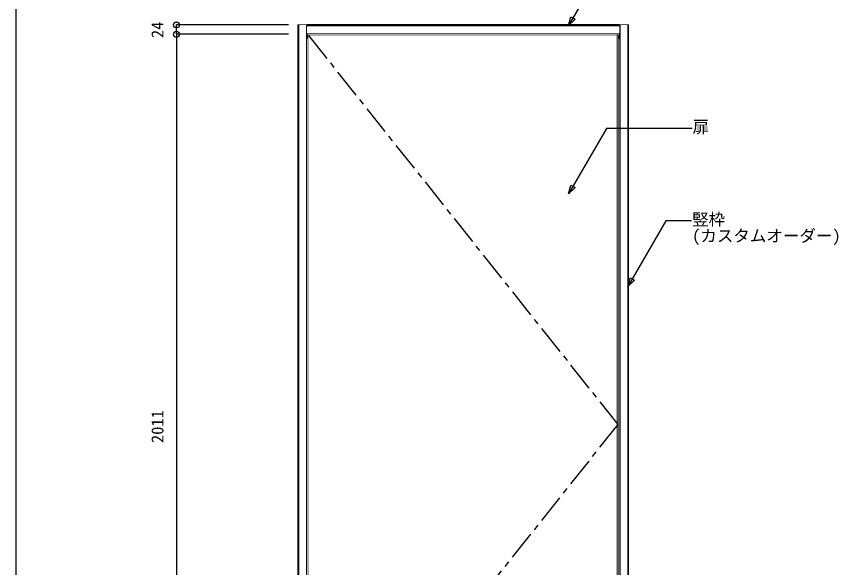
# Model space of a CAD drawing. Units: millimetres on the paper, with parts at other scales. Extents: x -210 to 210, y -149 to 149.
# Drawn here: x -197.5 to -58.3, y -54.5 to 39.8 of the extents above; entities that cross this region are included whole.
import ezdxf
from ezdxf.enums import TextEntityAlignment as Align

# ---------------------------------------------------------------- set-up
doc = ezdxf.new("R2010")
doc.units = ezdxf.units.MM
doc.linetypes.add('CHAIN1', pattern=[8, 5, -1, 1, -1])
for name, color, linetype in [('0-0', 7, 'Continuous'), ('1-0', 7, 'Continuous'), ('3-0', 4, 'Continuous'), ('4-0', 7, 'Continuous')]:
    doc.layers.add(name, color=color, linetype=linetype)
doc.styles.add('ＭＳ ゴシック', font='')
doc.styles.get('ＭＳ ゴシック').set_extended_font_data('MS Gothic')

msp = doc.modelspace()

# ---------------------------------------------------------------- linework, layer by layer
at = {"layer": '0-0', "color": 2}
msp.add_line((-197.5, -137.5), (-197.5, 137.5), dxfattribs=at)
at = {"layer": '1-0'}
for p, q in [((-149.392, -96.667), (-149.392, 38.333)), ((-149.392, 38.333), (-147.792, 38.333)), ((-147.792, -96.667), (-147.792, 38.333)), ((-94.458, -96.667), (-94.458, 38.333)), ((-94.458, 38.333), (-92.858, 38.333)), ((-92.858, -96.667), (-92.858, 38.333))]:
    msp.add_line(p, q, dxfattribs=at)
at = {"layer": '3-0'}
for p, q in [((-150.979, 38.333), (-170.133, 38.333)), ((-170.133, 36.733), (-170.133, 38.333)), ((-150.979, 36.733), (-170.133, 36.733)), ((-150.979, 36.733), (-170.133, 36.733)), ((-170.133, 36.733), (-170.133, -97.333))]:
    msp.add_line(p, q, dxfattribs=at)
for centre in [(-170.133, 38.333), (-170.133, 36.733), (-170.133, 36.733)]:
    msp.add_circle(centre, 0.5, dxfattribs=at)

# ---------------------------------------------------------------- wipeouts: each hides what was drawn before it
at = {"color": 7}
for points in [[(-171.721, 36.094), (-174.543, 36.094), (-174.543, 38.973), (-171.721, 38.973)], [(-171.721, -33.15), (-174.543, -33.15), (-174.543, -27.45), (-171.721, -27.45)]]:
    msp.add_wipeout(points, dxfattribs=at)

# ---------------------------------------------------------------- next in the draw order: texts
at = {"layer": '3-0', "style": 'ＭＳ ゴシック'}
for s, p in [('24', (-171.721, 36.094)), ('2011', (-171.721, -33.15))]:
    msp.add_text(s, height=2.069, rotation=90, dxfattribs=at).set_placement(p, align=Align.BOTTOM_LEFT)

# ---------------------------------------------------------------- next in the draw order: wipeouts: each hides what was drawn before it
for points in [[(-149.392, -96.667), (-149.392, 38.333), (-147.792, 38.333), (-147.792, -96.667)], [(-94.458, -96.667), (-94.458, 38.333), (-92.858, 38.333), (-92.858, -96.667)]]:
    msp.add_wipeout(points)

# ---------------------------------------------------------------- next in the draw order: linework, layer by layer
at = {"layer": '1-0'}
for p, q in [((-149.292, 38.333), (-149.292, -96.667)), ((-147.892, 38.333), (-147.892, -96.667)), ((-94.458, 38.333), (-147.792, 38.333)), ((-147.792, 36.733), (-147.792, 38.333)), ((-94.458, 36.733), (-94.458, 38.333)), ((-94.358, 38.333), (-94.358, -96.667)), ((-92.958, 38.333), (-92.958, -96.667)), ((-94.458, 36.733), (-147.792, 36.733))]:
    msp.add_line(p, q, dxfattribs=at)
at = {"layer": '4-0', "color": 6}
msp.add_lwpolyline([(-82.077, 4.818), (-86.495, 4.818), (-92.958, -6.376)], dxfattribs=at)
msp.add_lwpolyline([(-91.86, -5.278), (-92.958, -6.376), (-92.556, -4.876)], close=True, dxfattribs=at)

# ---------------------------------------------------------------- next in the draw order: wipeouts: each hides what was drawn before it
for points in [[(-94.458, 36.733), (-147.792, 36.733), (-147.792, 38.333), (-94.458, 38.333)], [(-56.287, 6.23), (-56.287, 0.585), (-81.997, 0.585), (-81.997, 6.23)]]:
    msp.add_wipeout(points)

# ---------------------------------------------------------------- next in the draw order: linework, layer by layer
at = {"layer": '1-0'}
for p, q in [((-147.792, 38.233), (-94.458, 38.233)), ((-147.792, 36.833), (-94.458, 36.833)), ((-147.725, 36.067), (-147.725, 36.733)), ((-147.725, 36.733), (-94.525, 36.733)), ((-94.525, 36.067), (-94.525, 36.733)), ((-147.725, 36.067), (-94.525, 36.067))]:
    msp.add_line(p, q, dxfattribs=at)
at = {"layer": '4-0', "color": 6}
msp.add_lwpolyline([(-81.997, 49.406), (-96.637, 49.406), (-103.101, 38.212)], dxfattribs=at)
msp.add_lwpolyline([(-102.002, 39.31), (-103.101, 38.212), (-102.698, 39.712)], close=True, dxfattribs=at)

# ---------------------------------------------------------------- next in the draw order: texts
at = {"layer": '4-0', "style": 'ＭＳ ゴシック'}
for s, p in [('竪枠', (-81.997, 3.431)), ('(カスタムオーダー)', (-81.997, 0.632))]:
    msp.add_text(s, height=2.069, dxfattribs=at).set_placement(p, align=Align.BOTTOM_LEFT)

# ---------------------------------------------------------------- next in the draw order: wipeouts: each hides what was drawn before it
msp.add_wipeout([(-147.725, 36.067), (-147.725, 36.733), (-94.525, 36.733), (-94.525, 36.067)])

# ---------------------------------------------------------------- next in the draw order: linework, layer by layer
at = {"layer": '1-0'}
for p, q in [((-147.792, -97.333), (-147.792, 36)), ((-147.792, 36), (-147.125, 36)), ((-147.125, -97.333), (-147.125, 36)), ((-95.125, -97.333), (-95.125, 36)), ((-95.125, 36), (-94.458, 36)), ((-94.458, -97.333), (-94.458, 36))]:
    msp.add_line(p, q, dxfattribs=at)

# ---------------------------------------------------------------- next in the draw order: wipeouts: each hides what was drawn before it
for points in [[(-147.792, -97.333), (-147.792, 36), (-147.125, 36), (-147.125, -97.333)], [(-95.125, -97.333), (-95.125, 36), (-94.458, 36), (-94.458, -97.333)]]:
    msp.add_wipeout(points)

# ---------------------------------------------------------------- next in the draw order: linework, layer by layer
msp.add_lwpolyline([(-147.558, -96.467), (-147.558, 36.533), (-94.692, 36.533), (-94.692, -96.467)], close=True, dxfattribs=at)

# ---------------------------------------------------------------- next in the draw order: wipeouts: each hides what was drawn before it
msp.add_wipeout([(-147.558, -96.467), (-147.558, 36.533), (-94.692, 36.533), (-94.692, -96.467)])

# ---------------------------------------------------------------- next in the draw order: linework, layer by layer
msp.add_lwpolyline([(-94.692, -96.467), (-94.692, 36.533), (-94.792, 36.533), (-94.792, -96.467)], close=True, dxfattribs=at)
at = {"layer": '4-0', "color": 6}
msp.add_lwpolyline([(-102.002, 10.554), (-103.101, 9.455), (-102.698, 10.956)], close=True, dxfattribs=at)

# ---------------------------------------------------------------- next in the draw order: wipeouts: each hides what was drawn before it
msp.add_wipeout([(-94.692, -96.467), (-94.692, 36.533), (-94.792, 36.533), (-94.792, -96.467)])

# ---------------------------------------------------------------- next in the draw order: linework, layer by layer
at = {"layer": '1-0', "color": 6, "linetype": 'CHAIN1'}
msp.add_lwpolyline([(-147.558, 36.533), (-94.692, -29.967), (-147.558, -96.467)], dxfattribs=at)
at = {"layer": '4-0', "color": 6}
msp.add_lwpolyline([(-81.997, 20.65), (-96.637, 20.65), (-103.101, 9.455)], dxfattribs=at)

# ---------------------------------------------------------------- next in the draw order: wipeouts: each hides what was drawn before it
msp.add_wipeout([(-78.785, 22.061), (-78.785, 19.239), (-81.918, 19.239), (-81.918, 22.061)])

# ---------------------------------------------------------------- next in the draw order: texts
at = {"layer": '4-0', "style": 'ＭＳ ゴシック'}
msp.add_text('扉', height=2.069, dxfattribs=at).set_placement((-81.918, 19.262), align=Align.BOTTOM_LEFT)

doc.saveas('drawing.dxf')
